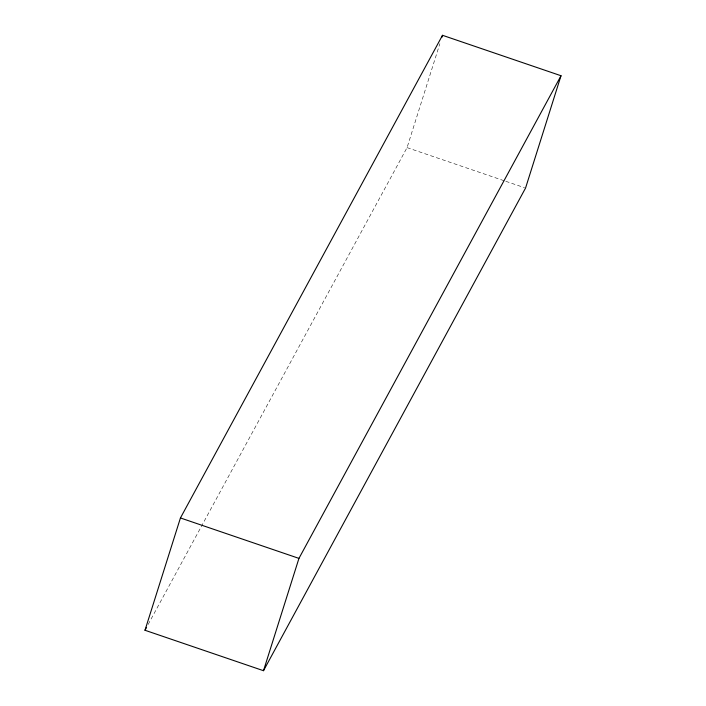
<?xml version="1.0" encoding="UTF-8"?>
<svg xmlns="http://www.w3.org/2000/svg" width="706" height="706" viewBox="0 0 706 706"><rect width="100%" height="100%" fill="white"/><g stroke="black" fill="none" stroke-linecap="round" stroke-linejoin="round"><path stroke-width="0.53" stroke-dasharray="3.53 2.65" d="M148.145 624.448L407.053 147.616L439.856 43.701M407.053 147.616L504.764 180.957M505.805 181.31L524.514 187.69"/><path stroke-width="1.06" d="M144.986 630.264L180.445 517.957L442.503 35.3L561.014 75.736L525.555 188.043L263.497 670.7L144.986 630.264L146.566 627.36M441.841 37.4L442.503 35.3M263.497 670.7L298.947 558.384L561.014 75.736M180.445 517.957L298.947 558.384"/></g></svg>
